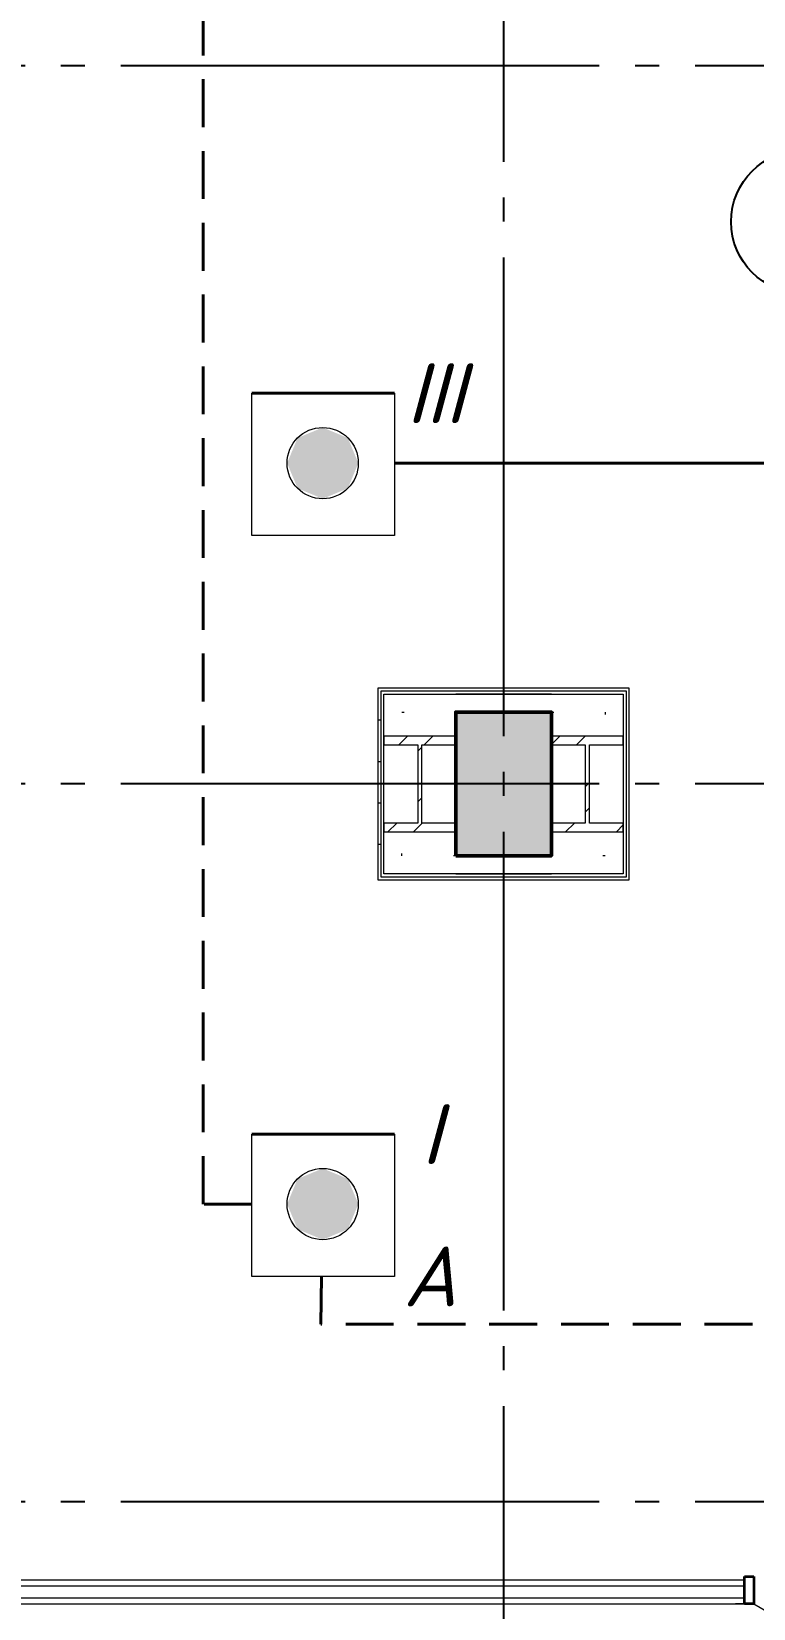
# Model space of a CAD drawing. Header units: millimetres. Extents: x 0 to 1286, y 0 to 420.
# Drawn here: x 378.5 to 408.6, y 155.1 to 221 of the extents above; entities that cross this region are included whole.
import ezdxf

# ---------------------------------------------------------------- set-up
doc = ezdxf.new("R2010")
doc.units = ezdxf.units.MM
for name, pattern in [('JIS_02_2.0', [3, 2, -1]), ('ГОСТ 2.303 5', [24, 20, -1.5, 1, -1.5]), ('СПКБ-0000-000-АР#002$0$Achse', [2300, 0, -800, 1500, 0])]:
    doc.linetypes.add(name, pattern=pattern)
for name, color, linetype in [('Viewport2ForCustomObjects_0', 7, 'Continuous'), ('Номер помещения', 7, 'Continuous'), ('СПКБ-0000-000-АР#002$0$Двери ArchiCAD', 7, 'Continuous'), ('СПКБ-0000-000-АР#002$0$Колонны новые', 7, 'Continuous'), ('СПКБ-0000-000-АР#002$0$Колонны существующие', 7, 'Continuous'), ('СПКБ-0000-000-АР#002$0$Стены', 7, 'Continuous'), ('Строительные оси', 7, 'Continuous'), ('ЭО_АВАРИЙНОЕ ОСВЕЩЕНИЕ', 7, 'Continuous'), ('ЭО_РАБОЧЕЕ ОСВЕЩЕНИЕ', 7, 'Continuous')]:
    doc.layers.add(name, color=color, linetype=linetype)
for name, color, linetype, lineweight, true_color in [('СПКБ-0000-000-АР#002$0$Двери ArchiCAD_Ном._пера__161', 7, 'Continuous', 13, 0xe11606), ('СПКБ-0000-000-АР#002$0$Двери ArchiCAD_Ном._пера__23', 7, 'Continuous', 35, 0xff6600), ('СПКБ-0000-000-АР#002$0$Двери ArchiCAD_Ном._пера__3', 7, 'Continuous', 18, 0xff6600), ('СПКБ-0000-000-АР#002$0$Колонны новые_Ном._пера__108', 7, 'Continuous', 13, 0xfd8379), ('СПКБ-0000-000-АР#002$0$Колонны существующие_Ном._пера__102', 7, 'Continuous', 13, 0xcccccc), ('СПКБ-0000-000-АР#002$0$Стены_Ном._пера__161', 7, 'Continuous', 13, 0xe11606), ('СПКБ-0000-000-АР#002$0$Стены_Ном._пера__68', 7, 'Continuous', 20, 0xfd4435)]:
    doc.layers.add(name, color=color, linetype=linetype, lineweight=lineweight, true_color=true_color)
for name, color, linetype, lineweight in [('СПКБ-0000-000-АР#002$0$Колонны новые_Ном._пера__20', 1, 'Continuous', 20), ('СПКБ-0000-000-АР#002$0$Колонны существующие_Ном._пера__141', 7, 'Continuous', 50), ('СПКБ-0000-000-АР#002$0$Стены_Ном._пера__1', 7, 'Continuous', 13), ('СПКБ-0000-000-АР#002$0$Стены_Ном._пера__20', 1, 'Continuous', 20)]:
    doc.layers.add(name, color=color, linetype=linetype, lineweight=lineweight)
doc.styles.add('2.5', font='isocpeui.ttf')
pattern_1 = [(0, (0, 0), (0, 75), [0, -75])]
pattern_2 = [(0, (0, 0), (0, 173.205), [0, -100]), (0, (50, 86.6), (0, 173.205), [0, -100])]
pattern_3 = [(45, (0, 0), (-159.099, 159.099), []), (45, (-53.03, 53.03), (-159.099, 159.099), [])]

# ---------------------------------------------------------------- blocks, each defined once
blk = doc.blocks.new('*E728')
at = {"layer": 'Номер помещения', "color": 6, "linetype": 'Continuous'}
blk.add_circle((72.939, 92.347), 3, dxfattribs=at)
at = {"layer": 'Строительные оси', "color": 3, "linetype": 'ГОСТ 2.303 5', "lineweight": 25}
for p, q in [((60.431, 258.857), (60.431, -45.143)), ((280.431, 98.857), (-283.569, 98.857)), ((280.431, 68.857), (-283.569, 68.857)), ((280.431, 38.857), (-283.569, 38.857))]:
    blk.add_line(p, q, dxfattribs=at)
at = {"layer": 'ЭО_АВАРИЙНОЕ ОСВЕЩЕНИЕ', "color": 1, "linetype": 'JIS_02_2.0', "lineweight": 40}
for p, q in [((47.871, 51.302), (47.871, 113.221)), ((49.914, 51.302), (47.871, 51.302)), ((52.786, 46.278), (52.82, 48.278)), ((136.832, 46.278), (52.786, 46.278))]:
    blk.add_line(p, q, dxfattribs=at)
at = {"layer": 'ЭО_АВАРИЙНОЕ ОСВЕЩЕНИЕ', "color": 1, "lineweight": 40}
blk.add_line((49.914, 54.228), (55.864, 54.228), dxfattribs=at)
at = {"layer": 'ЭО_АВАРИЙНОЕ ОСВЕЩЕНИЕ', "color": 7, "lineweight": 0}
for p, q in [((49.914, 48.278), (49.914, 54.228)), ((55.864, 54.228), (55.864, 48.278)), ((55.864, 48.278), (49.914, 48.278))]:
    blk.add_line(p, q, dxfattribs=at)
blk.add_circle((52.871, 51.302), 1.488, dxfattribs=at)
at = {"layer": 'ЭО_АВАРИЙНОЕ ОСВЕЩЕНИЕ', "color": 1, "lineweight": 0}
for points in [[(52.871, 52.79), (51.82, 52.354), (53.923, 52.354)], [(51.82, 52.354), (51.384, 51.302), (54.359, 51.302)], [(51.82, 52.354), (53.923, 52.354), (54.359, 51.302)], [(51.384, 51.302), (51.82, 50.251), (53.923, 50.251)], [(51.384, 51.302), (54.359, 51.302), (53.923, 50.251)], [(51.82, 50.251), (53.923, 50.251), (52.871, 49.815)]]:
    blk.add_solid(points, dxfattribs=at)
at = {"layer": 'ЭО_РАБОЧЕЕ ОСВЕЩЕНИЕ', "color": 5, "lineweight": 40}
for p, q in [((49.914, 85.187), (55.864, 85.187)), ((55.864, 82.262), (91.827, 82.262))]:
    blk.add_line(p, q, dxfattribs=at)
at = {"layer": 'ЭО_РАБОЧЕЕ ОСВЕЩЕНИЕ', "color": 7, "lineweight": 0}
for p, q in [((49.914, 79.237), (49.914, 85.187)), ((55.864, 85.187), (55.864, 79.237)), ((55.864, 79.237), (49.914, 79.237))]:
    blk.add_line(p, q, dxfattribs=at)
blk.add_circle((52.871, 82.262), 1.488, dxfattribs=at)
at = {"layer": 'ЭО_РАБОЧЕЕ ОСВЕЩЕНИЕ', "color": 5, "lineweight": 0}
for points in [[(52.871, 83.749), (51.82, 83.314), (53.923, 83.314)], [(51.82, 83.314), (51.384, 82.262), (54.359, 82.262)], [(51.82, 83.314), (53.923, 83.314), (54.359, 82.262)], [(51.384, 82.262), (51.82, 81.21), (53.923, 81.21)], [(51.384, 82.262), (54.359, 82.262), (53.923, 81.21)], [(51.82, 81.21), (53.923, 81.21), (52.871, 80.774)]]:
    blk.add_solid(points, dxfattribs=at)
blk = doc.blocks.new('СПКБ-0000-000-АР#002$0$Двупольная Дверь 19_3')
at = {"layer": 'СПКБ-0000-000-АР#002$0$Двери ArchiCAD_Ном._пера__161', "color": 12, "linetype": 'Continuous', "lineweight": 13, "true_color": 0xe11606}
for p, q in [((-650, 0), (-687, 0)), ((-650, 0), (-650, -25)), ((650, 0), (650, -25)), ((650, 0), (687, 0)), ((-650, -25), (-650, -75)), ((650, -25), (650, -75)), ((-650, -100), (-687, -100)), ((-650, -75), (-650, -100)), ((650, -75), (650, -100)), ((650, -100), (687, -100))]:
    blk.add_line(p, q, dxfattribs=at)
at = {"layer": 'СПКБ-0000-000-АР#002$0$Двери ArchiCAD_Ном._пера__23', "color": 30, "linetype": 'Continuous', "lineweight": 35, "true_color": 0xff6600}
for p, q in [((-610, 0), (-650, 0)), ((-650, 0), (-650, -115)), ((-610, -115), (-610, 0)), ((650, 0), (610, 0)), ((610, 0), (610, -115)), ((650, -115), (650, 0)), ((-650, -115), (-610, -115)), ((610, -115), (650, -115))]:
    blk.add_line(p, q, dxfattribs=at)
at = {"layer": 'СПКБ-0000-000-АР#002$0$Двери ArchiCAD_Ном._пера__3', "color": 30, "linetype": 'Continuous', "lineweight": 18, "true_color": 0xff6600}
for p, q in [((-610, 0), (-81.7, 305)), ((610, 0), (81.7, 305))]:
    blk.add_line(p, q, dxfattribs=at)
for centre, start, end in [((-610, 0), 0, 30), ((610, 0), 150, 180)]:
    blk.add_arc(centre, 610, start, end, dxfattribs=at)
blk = doc.blocks.new('СПКБ-0000-000-АР#002$0$Стена_49', base_point=(-350.6, 3459.3))
at = {"layer": 'СПКБ-0000-000-АР#002$0$Стены_Ном._пера__161', "linetype": 'Continuous', "lineweight": 13, "true_color": 0xe11606}
h = blk.add_hatch(dxfattribs=at)
h.set_pattern_fill('ГИПС', color=12, style=0, pattern_type=2)
h.set_pattern_definition(pattern_1)
h.paths.add_polyline_path([(-250.6, 3559.3), (-275.6, 3534.3), (7049.6, 3534.3), (7049.6, 3559.3)])
h = blk.add_hatch(dxfattribs=at)
h.set_pattern_fill('ГИПС', color=12, style=0, pattern_type=2)
h.set_pattern_definition(pattern_1)
h.paths.add_polyline_path([(-325.6, 3484.3), (-350.6, 3459.3), (7049.6, 3459.3), (7049.6, 3484.3)])
at = {"layer": 'СПКБ-0000-000-АР#002$0$Стены_Ном._пера__161', "color": 12, "linetype": 'Continuous', "lineweight": 13, "true_color": 0xe11606}
for p, q in [((7049.6, 3559.3), (7012.6, 3559.3)), ((7049.6, 3534.3), (7049.6, 3559.3)), ((7049.6, 3534.3), (-275.6, 3534.3)), ((7049.6, 3484.3), (7049.6, 3534.3)), ((-325.6, 3484.3), (7049.6, 3484.3)), ((7049.6, 3459.3), (7012.6, 3459.3)), ((7049.6, 3459.3), (7049.6, 3484.3))]:
    blk.add_line(p, q, dxfattribs=at)
at = {"layer": 'СПКБ-0000-000-АР#002$0$Стены_Ном._пера__161', "color": 12, "linetype": 'Continuous', "lineweight": 13, "true_color": 0xe11606, "flags": 128}
for points in [[(7049.6, 3559.3), (3163.4, 3559.3)], [(-350.6, 3459.3), (7049.6, 3459.3)]]:
    blk.add_lwpolyline(points, dxfattribs=at)
at = {"layer": 'СПКБ-0000-000-АР#002$0$Двери ArchiCAD', "color": 21, "linetype": 'Continuous', "lineweight": 18, "true_color": 0xff9955, "xscale": -1, "zscale": 1000, "rotation": 180}
blk.add_blockref('СПКБ-0000-000-АР#002$0$Двупольная Дверь 19_3', (7699.6, 3459.3), dxfattribs=at)
blk = doc.blocks.new('СПКБ-0000-000-АР#002$0$Стена_143', base_point=(6468.2, 6585.7))
at = {"layer": 'СПКБ-0000-000-АР#002$0$Стены_Ном._пера__20', "linetype": 'Continuous', "lineweight": 20}
h = blk.add_hatch(dxfattribs=at)
h.set_pattern_fill('ШТУКАТУРКА', color=1, style=0, pattern_type=2)
h.set_pattern_definition(pattern_2)
h.paths.add_polyline_path([(5517.8, 6485.7), (5843.1, 6485.7), (5843.1, 6497.7), (5529.8, 6497.7)])
h = blk.add_hatch(dxfattribs=at)
h.set_pattern_fill('ШТУКАТУРКА', color=1, style=0, pattern_type=2)
h.set_pattern_definition(pattern_2)
h.paths.add_polyline_path([(5843.1, 6510.7), (5542.8, 6510.7), (5529.8, 6497.7), (5843.1, 6497.7)])
h = blk.add_hatch(dxfattribs=at)
h.set_pattern_fill('ШТУКАТУРКА', color=1, style=0, pattern_type=2)
h.set_pattern_definition(pattern_2)
h.paths.add_polyline_path([(5843.1, 6497.7), (6243.1, 6497.7), (6243.1, 6510.7), (5843.1, 6510.7)])
h = blk.add_hatch(dxfattribs=at)
h.set_pattern_fill('ШТУКАТУРКА', color=1, style=0, pattern_type=2)
h.set_pattern_definition(pattern_2)
h.paths.add_polyline_path([(5843.1, 6485.7), (6243.1, 6485.7), (6243.1, 6497.7), (5843.1, 6497.7)])
h = blk.add_hatch(dxfattribs=at)
h.set_pattern_fill('ШТУКАТУРКА', color=1, style=0, pattern_type=2)
h.set_pattern_definition(pattern_2)
h.paths.add_polyline_path([(6543.2, 6510.7), (6243.1, 6510.7), (6243.1, 6497.7), (6556.2, 6497.7)])
h = blk.add_hatch(dxfattribs=at)
h.set_pattern_fill('ШТУКАТУРКА', color=1, style=0, pattern_type=2)
h.set_pattern_definition(pattern_2)
h.paths.add_polyline_path([(6243.1, 6485.7), (6568.2, 6485.7), (6556.2, 6497.7), (6243.1, 6497.7)])
at = {"layer": 'СПКБ-0000-000-АР#002$0$Стены_Ном._пера__1', "color": 7, "linetype": 'СПКБ-0000-000-АР#002$0$Achse', "lineweight": 13, "flags": 128}
for points in [[(5843.1, 6585.7), (5617.8, 6585.7)], [(6468.2, 6585.7), (6243.1, 6585.7)]]:
    blk.add_lwpolyline(points, dxfattribs=at)
at = {"layer": 'СПКБ-0000-000-АР#002$0$Стены_Ном._пера__20', "color": 1, "linetype": 'Continuous', "lineweight": 20, "flags": 128}
blk.add_lwpolyline([(5517.8, 6485.7), (6568.2, 6485.7)], dxfattribs=at)
at = {"layer": 'СПКБ-0000-000-АР#002$0$Стены_Ном._пера__68', "color": 20, "linetype": 'Continuous', "lineweight": 20, "true_color": 0xfd4435}
for p, q in [((5529.8, 6497.7), (5843.1, 6497.7)), ((5843.1, 6510.7), (5542.8, 6510.7)), ((5843.1, 6510.7), (6243.1, 6510.7)), ((6243.1, 6510.7), (5843.1, 6510.7)), ((5843.1, 6497.7), (6243.1, 6497.7)), ((6543.2, 6510.7), (6243.1, 6510.7)), ((6243.1, 6497.7), (6556.2, 6497.7))]:
    blk.add_line(p, q, dxfattribs=at)
blk = doc.blocks.new('СПКБ-0000-000-АР#002$0$Стена_144', base_point=(6468.2, 6585.7))
at = {"layer": 'СПКБ-0000-000-АР#002$0$Стены_Ном._пера__20', "linetype": 'Continuous', "lineweight": 20}
h = blk.add_hatch(dxfattribs=at)
h.set_pattern_fill('ШТУКАТУРКА', color=1, style=0, pattern_type=2)
h.set_pattern_definition(pattern_2)
h.paths.add_polyline_path([(6543.2, 7260.7), (6543.2, 6510.7), (6556.2, 6497.7), (6556.2, 7273.7)])
h = blk.add_hatch(dxfattribs=at)
h.set_pattern_fill('ШТУКАТУРКА', color=1, style=0, pattern_type=2)
h.set_pattern_definition(pattern_2)
h.paths.add_polyline_path([(6568.2, 6485.7), (6568.2, 7285.7), (6556.2, 7273.7), (6556.2, 6497.7)])
at = {"layer": 'СПКБ-0000-000-АР#002$0$Стены_Ном._пера__1', "color": 7, "linetype": 'СПКБ-0000-000-АР#002$0$Achse', "lineweight": 13, "flags": 128}
blk.add_lwpolyline([(6468.2, 7185.7), (6468.2, 6585.7)], dxfattribs=at)
at = {"layer": 'СПКБ-0000-000-АР#002$0$Стены_Ном._пера__20', "color": 1, "linetype": 'Continuous', "lineweight": 20, "flags": 128}
blk.add_lwpolyline([(6568.2, 6485.7), (6568.2, 7285.7)], dxfattribs=at)
at = {"layer": 'СПКБ-0000-000-АР#002$0$Стены_Ном._пера__68', "color": 20, "linetype": 'Continuous', "lineweight": 20, "true_color": 0xfd4435}
for p, q in [((6543.2, 7260.7), (6543.2, 6510.7)), ((6556.2, 6497.7), (6556.2, 7273.7))]:
    blk.add_line(p, q, dxfattribs=at)
blk = doc.blocks.new('СПКБ-0000-000-АР#002$0$Стена_145', base_point=(5617.8, 6585.7))
at = {"layer": 'СПКБ-0000-000-АР#002$0$Стены_Ном._пера__20', "linetype": 'Continuous', "lineweight": 20}
h = blk.add_hatch(dxfattribs=at)
h.set_pattern_fill('ШТУКАТУРКА', color=1, style=0, pattern_type=2)
h.set_pattern_definition(pattern_2)
h.paths.add_polyline_path([(5517.8, 7285.7), (5517.8, 6485.7), (5529.8, 6497.7), (5529.8, 7273.7)])
h = blk.add_hatch(dxfattribs=at)
h.set_pattern_fill('ШТУКАТУРКА', color=1, style=0, pattern_type=2)
h.set_pattern_definition(pattern_2)
h.paths.add_polyline_path([(5542.8, 6510.7), (5542.8, 7260.7), (5529.8, 7273.7), (5529.8, 6497.7)])
at = {"layer": 'СПКБ-0000-000-АР#002$0$Стены_Ном._пера__1', "color": 7, "linetype": 'СПКБ-0000-000-АР#002$0$Achse', "lineweight": 13, "flags": 128}
blk.add_lwpolyline([(5617.8, 6585.7), (5617.8, 7185.7)], dxfattribs=at)
at = {"layer": 'СПКБ-0000-000-АР#002$0$Стены_Ном._пера__20', "color": 1, "linetype": 'Continuous', "lineweight": 20, "flags": 128}
blk.add_lwpolyline([(5517.8, 7285.7), (5517.8, 6485.7)], dxfattribs=at)
at = {"layer": 'СПКБ-0000-000-АР#002$0$Стены_Ном._пера__68', "color": 20, "linetype": 'Continuous', "lineweight": 20, "true_color": 0xfd4435}
for p, q in [((5529.8, 7273.7), (5529.8, 6497.7)), ((5542.8, 6510.7), (5542.8, 7260.7))]:
    blk.add_line(p, q, dxfattribs=at)
blk = doc.blocks.new('СПКБ-0000-000-АР#002$0$Стена_146', base_point=(6468.2, 7185.7))
at = {"layer": 'СПКБ-0000-000-АР#002$0$Стены_Ном._пера__20', "linetype": 'Continuous', "lineweight": 20}
h = blk.add_hatch(dxfattribs=at)
h.set_pattern_fill('ШТУКАТУРКА', color=1, style=0, pattern_type=2)
h.set_pattern_definition(pattern_2)
h.paths.add_polyline_path([(5843.1, 7285.7), (5517.8, 7285.7), (5529.8, 7273.7), (5843.1, 7273.7)])
h = blk.add_hatch(dxfattribs=at)
h.set_pattern_fill('ШТУКАТУРКА', color=1, style=0, pattern_type=2)
h.set_pattern_definition(pattern_2)
h.paths.add_polyline_path([(5542.8, 7260.7), (5843.1, 7260.7), (5843.1, 7273.7), (5529.8, 7273.7)])
h = blk.add_hatch(dxfattribs=at)
h.set_pattern_fill('ШТУКАТУРКА', color=1, style=0, pattern_type=2)
h.set_pattern_definition(pattern_2)
h.paths.add_polyline_path([(6243.1, 7285.7), (5843.1, 7285.7), (5843.1, 7273.7), (6243.1, 7273.7)])
h = blk.add_hatch(dxfattribs=at)
h.set_pattern_fill('ШТУКАТУРКА', color=1, style=0, pattern_type=2)
h.set_pattern_definition(pattern_2)
h.paths.add_polyline_path([(6243.1, 7273.7), (5843.1, 7273.7), (5843.1, 7260.7), (6243.1, 7260.7)])
h = blk.add_hatch(dxfattribs=at)
h.set_pattern_fill('ШТУКАТУРКА', color=1, style=0, pattern_type=2)
h.set_pattern_definition(pattern_2)
h.paths.add_polyline_path([(6568.2, 7285.7), (6243.1, 7285.7), (6243.1, 7273.7), (6556.2, 7273.7)])
h = blk.add_hatch(dxfattribs=at)
h.set_pattern_fill('ШТУКАТУРКА', color=1, style=0, pattern_type=2)
h.set_pattern_definition(pattern_2)
h.paths.add_polyline_path([(6243.1, 7260.7), (6543.2, 7260.7), (6556.2, 7273.7), (6243.1, 7273.7)])
at = {"layer": 'СПКБ-0000-000-АР#002$0$Стены_Ном._пера__1', "color": 7, "linetype": 'СПКБ-0000-000-АР#002$0$Achse', "lineweight": 13, "flags": 128}
for points in [[(5617.8, 7185.7), (5843.1, 7185.7)], [(6243.1, 7185.7), (6468.2, 7185.7)]]:
    blk.add_lwpolyline(points, dxfattribs=at)
at = {"layer": 'СПКБ-0000-000-АР#002$0$Стены_Ном._пера__20', "color": 1, "linetype": 'Continuous', "lineweight": 20, "flags": 128}
blk.add_lwpolyline([(6568.2, 7285.7), (5517.8, 7285.7)], dxfattribs=at)
at = {"layer": 'СПКБ-0000-000-АР#002$0$Стены_Ном._пера__68', "color": 20, "linetype": 'Continuous', "lineweight": 20, "true_color": 0xfd4435}
for p, q in [((5843.1, 7273.7), (5529.8, 7273.7)), ((5542.8, 7260.7), (5843.1, 7260.7)), ((6243.1, 7273.7), (5843.1, 7273.7)), ((6243.1, 7260.7), (5843.1, 7260.7)), ((5843.1, 7260.7), (6243.1, 7260.7)), ((6556.2, 7273.7), (6243.1, 7273.7)), ((6243.1, 7260.7), (6543.2, 7260.7))]:
    blk.add_line(p, q, dxfattribs=at)
blk = doc.blocks.new('СПКБ-0000-000-АР#002$0$Колонна_59', base_point=(6393.1, 6885.7))
at = {"layer": 'СПКБ-0000-000-АР#002$0$Колонны новые_Ном._пера__108', "linetype": 'Continuous', "lineweight": 13, "true_color": 0xfd8379}
h = blk.add_hatch(dxfattribs=at)
h.set_pattern_fill('СТАЛЬ', color=11, style=0, pattern_type=2)
h.set_pattern_definition(pattern_3)
h.paths.add_polyline_path([(6243.1, 6685.7), (6543.1, 6685.7), (6543.1, 6722.4), (6401.9, 6722.4), (6401.9, 7049.1), (6543.1, 7049.1), (6543.1, 7085.7), (6243.1, 7085.7), (6243.1, 7049.1), (6384.4, 7049.1), (6384.4, 6722.4), (6243.1, 6722.4)])
at = {"layer": 'СПКБ-0000-000-АР#002$0$Колонны новые_Ном._пера__20', "color": 1, "linetype": 'Continuous', "lineweight": 20}
for p, q in [((6543.1, 7085.7), (6243.1, 7085.7)), ((6243.1, 7085.7), (6243.1, 7049.1)), ((6543.1, 7049.1), (6543.1, 7085.7)), ((6243.1, 7049.1), (6384.4, 7049.1)), ((6384.4, 7049.1), (6384.4, 6722.4)), ((6401.9, 6722.4), (6401.9, 7049.1)), ((6401.9, 7049.1), (6543.1, 7049.1)), ((6384.4, 6722.4), (6243.1, 6722.4)), ((6243.1, 6722.4), (6243.1, 6685.7)), ((6543.1, 6722.4), (6401.9, 6722.4)), ((6543.1, 6685.7), (6543.1, 6722.4)), ((6243.1, 6685.7), (6543.1, 6685.7))]:
    blk.add_line(p, q, dxfattribs=at)
blk = doc.blocks.new('СПКБ-0000-000-АР#002$0$Колонна_60', base_point=(5693.1, 6885.7))
at = {"layer": 'СПКБ-0000-000-АР#002$0$Колонны новые_Ном._пера__108', "linetype": 'Continuous', "lineweight": 13, "true_color": 0xfd8379}
h = blk.add_hatch(dxfattribs=at)
h.set_pattern_fill('СТАЛЬ', color=11, style=0, pattern_type=2)
h.set_pattern_definition(pattern_3)
h.paths.add_polyline_path([(5843.1, 6685.7), (5843.1, 6722.4), (5701.9, 6722.4), (5701.9, 7049.1), (5843.1, 7049.1), (5843.1, 7085.7), (5543.1, 7085.7), (5543.1, 7049.1), (5684.4, 7049.1), (5684.4, 6722.4), (5543.1, 6722.4), (5543.1, 6685.7)])
at = {"layer": 'СПКБ-0000-000-АР#002$0$Колонны новые_Ном._пера__20', "color": 1, "linetype": 'Continuous', "lineweight": 20}
for p, q in [((5843.1, 7085.7), (5543.1, 7085.7)), ((5543.1, 7085.7), (5543.1, 7049.1)), ((5843.1, 7049.1), (5843.1, 7085.7)), ((5543.1, 7049.1), (5684.4, 7049.1)), ((5684.4, 7049.1), (5684.4, 6722.4)), ((5701.9, 6722.4), (5701.9, 7049.1)), ((5701.9, 7049.1), (5843.1, 7049.1)), ((5684.4, 6722.4), (5543.1, 6722.4)), ((5543.1, 6722.4), (5543.1, 6685.7)), ((5843.1, 6722.4), (5701.9, 6722.4)), ((5843.1, 6685.7), (5843.1, 6722.4)), ((5543.1, 6685.7), (5843.1, 6685.7))]:
    blk.add_line(p, q, dxfattribs=at)
blk = doc.blocks.new('СПКБ-0000-000-АР#002$0$Колонна_110', base_point=(6043.1, 6885.7))
at = {"layer": 'СПКБ-0000-000-АР#002$0$Колонны существующие_Ном._пера__102', "linetype": 'Continuous', "lineweight": 13, "true_color": 0xcccccc}
blk.add_hatch(color=254, dxfattribs=at).paths.add_polyline_path([(5843.1, 6585.7), (6243.1, 6585.7), (6243.1, 7185.7), (5843.1, 7185.7)])
at = {"layer": 'СПКБ-0000-000-АР#002$0$Колонны существующие_Ном._пера__141', "color": 7, "linetype": 'Continuous', "lineweight": 50, "flags": 128}
blk.add_lwpolyline([(5843.1, 6585.7), (6243.1, 6585.7), (6243.1, 7185.7), (5843.1, 7185.7)], close=True, dxfattribs=at)
blk = doc.blocks.new('*E727')
at = {"layer": 'СПКБ-0000-000-АР#002$0$Колонны новые', "color": 1, "lineweight": 20, "xscale": 0.01, "yscale": 0.01, "zscale": 0.01}
for name, p in [('СПКБ-0000-000-АР#002$0$Колонна_60', (333.25, 117.515)), ('СПКБ-0000-000-АР#002$0$Колонна_59', (340.25, 117.515))]:
    blk.add_blockref(name, p, dxfattribs=at)
at = {"layer": 'СПКБ-0000-000-АР#002$0$Колонны существующие', "color": 7, "lineweight": 50, "xscale": 0.01, "yscale": 0.01, "zscale": 0.01}
blk.add_blockref('СПКБ-0000-000-АР#002$0$Колонна_110', (336.75, 117.515), dxfattribs=at)
at = {"layer": 'СПКБ-0000-000-АР#002$0$Стены', "color": 12, "lineweight": 50, "true_color": 0xdf0000, "xscale": 0.01, "yscale": 0.01, "zscale": 0.01}
for name, p in [('СПКБ-0000-000-АР#002$0$Стена_145', (332.497, 114.515)), ('СПКБ-0000-000-АР#002$0$Стена_146', (341, 120.515)), ('СПКБ-0000-000-АР#002$0$Стена_144', (341, 114.515)), ('СПКБ-0000-000-АР#002$0$Стена_143', (341, 114.515))]:
    blk.add_blockref(name, p, dxfattribs=at)
at = {"layer": 'СПКБ-0000-000-АР#002$0$Стены', "color": 12, "lineweight": 13, "true_color": 0xe11606, "xscale": 0.01, "yscale": 0.01, "zscale": 0.01}
blk.add_blockref('СПКБ-0000-000-АР#002$0$Стена_49', (272.812, 83.25), dxfattribs=at)

msp = doc.modelspace()

# ---------------------------------------------------------------- block references
msp.add_blockref('*E727', (61.438, 72.071))
at = {"layer": 'Viewport2ForCustomObjects_0'}
msp.add_blockref('*E728', (337.756, 120.729), dxfattribs=at)

# ---------------------------------------------------------------- texts
at = {"layer": 'ЭО_АВАРИЙНОЕ ОСВЕЩЕНИЕ', "insert": (395.156, 174.956), "char_height": 2.5, "attachment_point": 5, "style": '2.5'}
msp.add_mtext('I', dxfattribs=at)
at = {"layer": 'ЭО_АВАРИЙНОЕ ОСВЕЩЕНИЕ', "color": 1, "insert": (395.108, 169.006), "char_height": 2.5, "attachment_point": 5, "style": '2.5'}
msp.add_mtext('А', dxfattribs=at)
at = {"layer": 'ЭО_РАБОЧЕЕ ОСВЕЩЕНИЕ', "insert": (395.337, 205.916), "char_height": 2.5, "attachment_point": 5, "style": '2.5'}
msp.add_mtext('III', dxfattribs=at)

doc.saveas('drawing.dxf')
